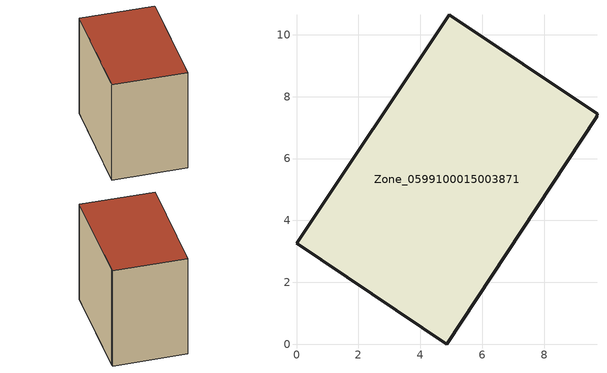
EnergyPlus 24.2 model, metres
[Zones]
Zone_0599100015003871
 floor ground (C_G): 9.71,7.46 9.7,7.35 4.85,0 0,3.27 4.93,10.65 z0.74
 wall outside (C_F): 0,3.27 4.85,0 9.7,7.35 9.71,7.46 4.93,10.65 0,3.27 z0.74:9.38
 roof outside (C_R): 4.93,10.65 0,3.27 4.85,0 9.7,7.35 9.71,7.46 z9.38
[BUILDING]
Pand.0599100015003871: North Axis=0; Terrain=City; Loads Convergence Tolerance Value=0.04; Temperature Convergence Tolerance Value=0.4; Solar Distribution=FullExterior; Maximum Number of Warmup Days=25; Minimum Number of Warmup Days=1
[Site:Location]
Rotterdam.The.Hague.AP_ZH_NLD Design_Conditions: Latitude=51.96; Longitude=4.45; Time Zone=1; Elevation=-4.5
[SITE:GROUNDTEMPERATURE:BUILDINGSURFACE]
18, 18, 18, 18, 18, 18, 18, 18, 18, 18, 18, 18
[MATERIAL] Thermal Absorptance=0.9; Solar Absorptance=0.7; Visible Absorptance=0.7
Name | Roughness | Thickness | Conductivity | Density | Specific Heat
G.TI.1975-1991 | MediumSmooth | 0.15 | 0.288461 | 540 | 1210
F.TI.1975-1991 | Rough | 0.3 | 0.230769 | 1920 | 840
R.TI.1975-1991 | MediumRough | 0.2 | 0.153846 | 1500 | 1000
[CONSTRUCTION]
C_G: G.TI.1975-1991
C_F: F.TI.1975-1991
C_R: R.TI.1975-1991
[ZONE]
Zone_0599100015003871: Type=1; Multiplier=1; Ceiling Height=Autocalculate; Volume=Autocalculate; Floor Area=autocalculate; Part of Total Floor Area=Yes
[ZONEINFILTRATION:DESIGNFLOWRATE]
Infil_Zone_0599100015003871: Zone or ZoneList or Space or SpaceList=Zone_0599100015003871; Schedule=AlwaysOn; Design Flow Rate Calculation Method=Flow/Area; Flow Rate per Floor Area=0.003; Constant Term Coefficient=1; Temperature Term Coefficient=0; Velocity Term Coefficient=0; Velocity Squared Term Coefficient=0
[HVACTEMPLATE:ZONE:IDEALLOADSAIRSYSTEM]
Zone_0599100015003871: Maximum Heating Supply Air Temperature=50; Minimum Cooling Supply Air Temperature=13; Maximum Heating Supply Air Humidity Ratio=0.0156; Minimum Cooling Supply Air Humidity Ratio=0.0077; Heating Limit=NoLimit; Cooling Limit=NoLimit; Dehumidification Control Type=ConstantSensibleHeatRatio; Cooling Sensible Heat Ratio=0.7; Dehumidification Setpoint=60; Humidification Control Type=None; Humidification Setpoint=30; Outdoor Air Method=None; Outdoor Air Flow Rate per Person=0.00944; Outdoor Air Flow Rate per Zone Floor Area=0; Outdoor Air Flow Rate per Zone=0; Demand Controlled Ventilation Type=None; Outdoor Air Economizer Type=NoEconomizer; Heat Recovery Type=None; Sensible Heat Recovery Effectiveness=0.7; Latent Heat Recovery Effectiveness=0.65
[ZONECONTROL:THERMOSTAT]
ThermostatControl_Zone_0599100015003871: Zone or ZoneList=Zone_0599100015003871; Control Type Schedule=DualSetpointControlType; Control 1=Thermostat_Zone_0599100015003871; Temperature Difference Between Cutout And Setpoint=0
[THERMOSTATSETPOINT:DUALSETPOINT]
Thermostat_Zone_0599100015003871: Heating Setpoint Temperature Schedule=HeatingSetpoint_Zone_0599100015003871; Cooling Setpoint Temperature Schedule=CoolingSetpoint_Zone_0599100015003871
[SCHEDULE:COMPACT]
HeatingSetpoint_Zone_0599100015003871: Through: 12/31, For: AllDays, Until: 24:00, 21
CoolingSetpoint_Zone_0599100015003871: Through: 12/31, For: AllDays, Until: 24:00, 24
DualSetpointControlType: Through: 12/31, For: AllDays, Until: 24:00, 4
AlwaysOn: Through: 12/31, For: AllDays, Until: 24:00, 1
